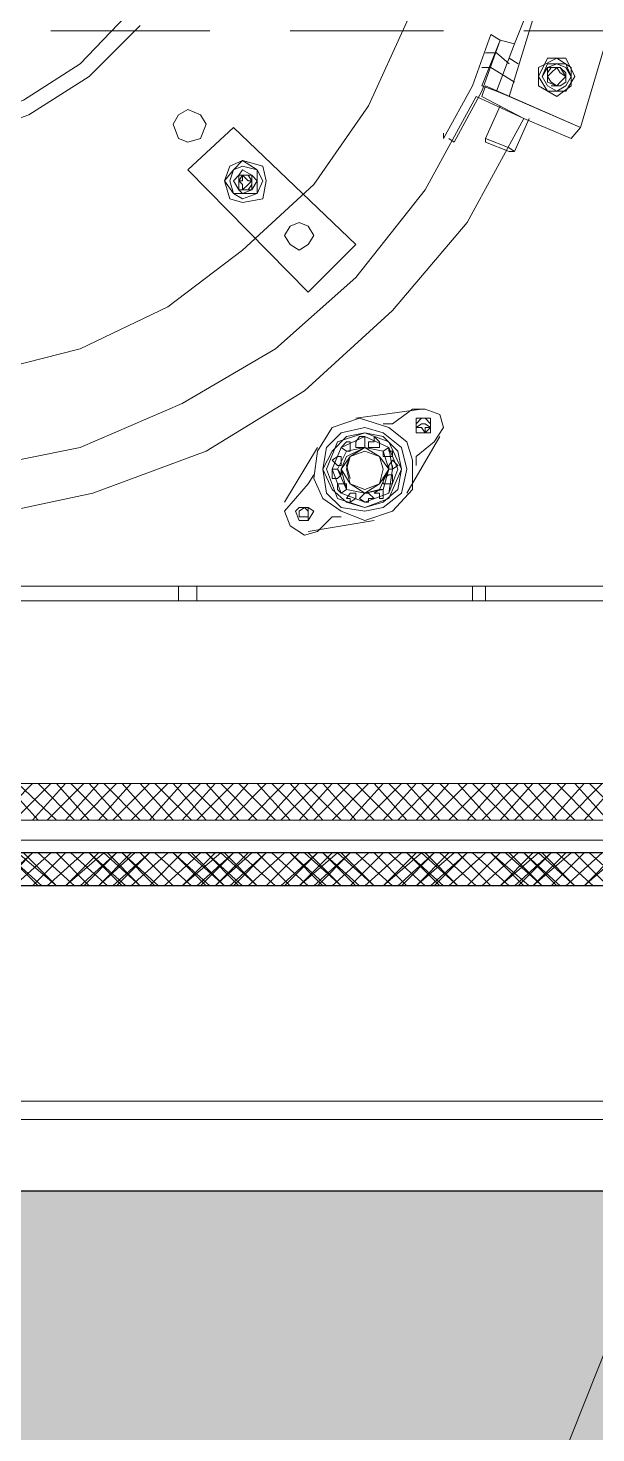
# Model space of a CAD drawing. Header units: millimetres. Extents: x 3220 to 226993, y 817 to 176024.
# Drawn here: x 199759 to 200208, y 145752 to 146864 of the extents above; entities that cross this region are included whole.
import ezdxf

# ---------------------------------------------------------------- set-up
doc = ezdxf.new("R2010")
doc.units = ezdxf.units.MM

# ---------------------------------------------------------------- blocks, each defined once
blk = doc.blocks.new('section b-c')
h = blk.add_hatch()
h.set_pattern_fill('AR-CONC', color=256, scale=3)
h.set_pattern_definition([(50, (0, 2000), (546.554, -47.817), [57.15, -628.65]), (355, (0, 2000), (-105.73, 573.17), [45.72, -502.922]), (100.4514, (45.55, 1996), (440.824, 525.353), [48.57, -534.271]), (46.1842, (0, 2152.4), (813.237, -126.127), [85.725, -942.975]), (96.6356, (67.8, 2141.9), (712.212, 742.278), [72.855, -801.407]), (351.184, (0, 2152.4), (712.212, 742.278), [68.58, -754.38]), (21, (76.2, 2114.3), (454.843, -306.7956), [57.15, -628.65]), (326, (76.2, 2114.3), (185.406, 552.564), [45.72, -502.92]), (71.4514, (114.1, 2088.73), (640.249, 245.768), [48.57, -534.27]), (37.5, (0, 2000), (9.2658, 253.6651), [0, -496.824, 0, -510.54, 0, -504.825]), (7.5, (0, 2000), (200.459, 300.5417), [0, -291.084, 0, -485.394, 0, -192.405]), (327.5, (-169.93, 2000), (406.7718, -17.1862), [0, -190.5, 0, -594.36, 0, -788.67]), (317.5, (-246.13, 2000), (444.3875, 76.2795), [0, -247.65, 0, -394.716, 0, -560.07])])
h.paths.add_polyline_path([(0, 9500), (-250, 9500), (-250, 5000), (0, 5000)])
h.paths.add_polyline_path([(250, 9500), (0, 9500), (0, 5000), (250, 5000)])
h.paths.add_polyline_path([(0, 10000), (-250, 10000), (-250, 9500), (0, 9500)])
h.paths.add_polyline_path([(3000, 10000), (0, 10000), (0, 9500), (250, 9500), (3000, 9500)])
h.paths.add_polyline_path([(6000, 10000), (3000, 10000), (3000, 9500), (6000, 9500)])
h.paths.add_polyline_path([(9000, 10000), (6000, 10000), (6000, 9500), (9000, 9500)])
h.paths.add_polyline_path([(12000, 10000), (9000, 10000), (9000, 9500), (12000, 9500)])
h.paths.add_polyline_path([(15000, 10000), (12000, 10000), (12000, 9500), (15000, 9500)])
h.paths.add_polyline_path([(24000, 10000), (15000, 10000), (15000, 9500), (15250, 9500), (17750, 9500), (24000, 9500)])
h.paths.add_polyline_path([(24000, 9500), (23750, 9500), (23750, 5000), (24000, 5000)])
h.paths.add_polyline_path([(24250, 9500), (24000, 9500), (24000, 5000), (24250, 5000)])
h.paths.add_polyline_path([(24250, 10000), (24000, 10000), (24000, 9500), (24250, 9500)])
blk.add_lwpolyline([(-250, 5000), (-250, 10000), (24250, 10000), (24250, 4000)])
blk = doc.blocks.new('ligne broyage L 2')
at = {"color": 7, "linetype": 'Continuous', "lineweight": 5, "true_color": 0x000007}
for points in [[(-195.3, 10661.1), (-154.8, 10620.6), (-107, 10590.2), (-55, 10571.4), (0, 10564.2), (56.4, 10571.4), (108.5, 10590.2), (156.2, 10620.6), (196.7, 10661.1)], [(-185.2, 10668.3), (-147.6, 10630.7), (-102.7, 10601.8), (-50.6, 10583), (0, 10580.1), (52.1, 10583), (104.2, 10601.8), (149, 10630.7), (185.2, 10668.3)], [(-432.5, 10813), (-425.3, 10739.2), (-406.5, 10664), (-373.2, 10597.4), (-328.4, 10535.2), (-277.7, 10483.2), (-214.1, 10438.3), (-147.6, 10405), (-73.8, 10386.2), (0, 10379), (75.2, 10386.2), (149, 10405), (218.4, 10438.3), (277.7, 10483.2), (334.2, 10535.2), (377.6, 10597.4), (407.9, 10664), (429.6, 10739.2), (436.9, 10813)], [(488.9, 10604.7), (522.2, 10713.2), (512.1, 10713.2)], [(478.8, 10609), (493.3, 10646.6), (504.9, 10675.6)], [(125.9, 10656.7), (251.7, 10656.7)], [(315.4, 10656.7), (436.9, 10656.7)], [(460, 10613.3), (474.5, 10653.9), (474.5, 10653.9)], [(467.2, 10609), (481.7, 10649.5), (474.5, 10653.9)], [(467.2, 10613.3), (481.7, 10649.5)], [(493.3, 10646.6), (478.8, 10609), (467.2, 10613.3)], [(481.7, 10649.5), (493.3, 10646.6)], [(500.5, 10656.7), (626.4, 10656.7)], [(478.8, 10639.4), (470.1, 10639.4)], [(488.9, 10630.7), (478.8, 10639.4)], [(488.9, 10635), (496.2, 10630.7), (496.2, 10630.7)], [(538.1, 10627.8), (526.6, 10635), (512.1, 10627.8)], [(512.1, 10613.3), (526.6, 10604.7), (538.1, 10613.3), (538.1, 10627.8), (526.6, 10635), (512.1, 10627.8)], [(533.8, 10635), (519.3, 10635), (512.1, 10620.6)], [(533.8, 10609), (541, 10620.6), (533.8, 10635)], [(467.2, 10627.8), (474.5, 10627.8)], [(474.5, 10627.8), (486.1, 10620.6)], [(512.1, 10627.8), (512.1, 10613.3), (526.6, 10604.7)], [(512.1, 10613.3), (512.1, 10627.8), (512.1, 10627.8)], [(522.2, 10613.3), (529.4, 10613.3), (533.8, 10616.2), (533.8, 10623.5), (529.4, 10627.8), (522.2, 10627.8), (519.3, 10623.5), (519.3, 10620.6)], [(538.1, 10627.8), (538.1, 10613.3), (526.6, 10604.7)], [(436.9, 10571.4), (460, 10613.3)], [(470.1, 10613.3), (467.2, 10604.7), (467.2, 10604.7)], [(545.4, 10580.1), (470.1, 10613.3)], [(486.1, 10620.6), (493.3, 10616.2)], [(533.8, 10609), (519.3, 10609), (512.1, 10620.6)], [(63.6, 10309.6), (149, 10326.9), (230, 10361.6), (303.8, 10405), (367.4, 10461.5), (422.4, 10530.9), (462.9, 10604.7), (500.5, 10587.3)], [(441.2, 10571.4), (445.5, 10568.5), (467.2, 10609)], [(538.1, 10571.4), (500.5, 10587.3), (467.2, 10604.7)], [(478.8, 10609), (488.9, 10604.7)], [(470.1, 10568.5), (470.1, 10571.4), (481.7, 10597.4)], [(70.9, 10272), (159.1, 10290.8), (248.8, 10324), (326.9, 10371.8), (396.4, 10435.4), (455.7, 10504.9), (500.5, 10587.3)], [(234.3, 10546.8), (270.5, 10580.1), (367.4, 10487.5)], [(488.9, 10561.3), (493.3, 10561.3), (504.9, 10587.3)], [(538.1, 10571.4), (545.4, 10580.1), (545.4, 10580.1)], [(436.9, 10571.4), (436.9, 10575.7)], [(470.1, 10571.4), (488.9, 10564.2), (493.3, 10561.3)], [(488.9, 10561.3), (470.1, 10568.5), (470.1, 10568.5)], [(234.3, 10546.8), (329.8, 10449.9), (329.8, 10449.9)], [(277.7, 10530.9), (282.1, 10530.9), (285, 10535.2), (285, 10538.1), (282.1, 10542.5), (277.7, 10542.5), (274.9, 10538.1), (274.9, 10535.2)], [(329.8, 10449.9), (367.4, 10487.5), (367.4, 10487.5)], [(367.4, 10350.1), (419.5, 10357.3)], [(429.6, 10331.3), (436.9, 10342.8), (434, 10353), (422.4, 10357.3), (412.3, 10357.3), (396.4, 10345.7)], [(393.5, 10342.8), (370.3, 10350.1), (348.6, 10342.8), (337.1, 10324), (334.2, 10302.3)], [(389.1, 10345.7), (396.4, 10345.7)], [(419.5, 10338.5), (422.4, 10338.5), (426.7, 10342.8), (426.7, 10345.7), (422.4, 10350.1), (419.5, 10350.1), (415.2, 10345.7), (415.2, 10342.8)], [(374.7, 10335.6), (370.3, 10335.6), (367.4, 10331.3)], [(374.7, 10331.3), (374.7, 10335.6), (374.7, 10335.6)], [(386.2, 10331.3), (381.9, 10335.6), (381.9, 10331.3)], [(412.3, 10316.8), (407.9, 10331.3), (393.5, 10342.8)], [(434, 10335.6), (407.9, 10290.8)], [(311, 10283.5), (337.1, 10326.9)], [(363.1, 10331.3), (360.2, 10331.3), (355.9, 10326.9)], [(355.9, 10326.9), (360.2, 10324), (360.2, 10324)], [(360.2, 10324), (363.1, 10324), (363.1, 10326.9)], [(363.1, 10326.9), (363.1, 10331.3), (363.1, 10331.3)], [(363.1, 10326.9), (363.1, 10331.3), (363.1, 10331.3)], [(367.4, 10331.3), (367.4, 10326.9), (367.4, 10326.9)], [(367.4, 10326.9), (374.7, 10326.9), (374.7, 10326.9)], [(374.7, 10326.9), (374.7, 10331.3), (374.7, 10331.3)], [(381.9, 10331.3), (377.6, 10331.3), (377.6, 10326.9)], [(377.6, 10326.9), (386.2, 10326.9), (386.2, 10326.9)], [(386.2, 10326.9), (386.2, 10331.3)], [(386.2, 10326.9), (386.2, 10331.3)], [(393.5, 10326.9), (389.1, 10324), (389.1, 10324)], [(389.1, 10324), (389.1, 10319.7), (393.5, 10319.7)], [(396.4, 10324), (393.5, 10324), (393.5, 10326.9)], [(396.4, 10319.7), (396.4, 10324)], [(429.6, 10331.3), (415.2, 10319.7)], [(353, 10319.7), (348.6, 10316.8), (348.6, 10316.8)], [(348.6, 10316.8), (353, 10312.5), (355.9, 10312.5)], [(355.9, 10319.7), (353, 10319.7), (353, 10319.7)], [(355.9, 10316.8), (355.9, 10319.7), (355.9, 10319.7)], [(355.9, 10312.5), (355.9, 10316.8), (355.9, 10316.8)], [(355.9, 10276.3), (374.7, 10269.1), (396.4, 10276.3), (412.3, 10293.7), (412.3, 10316.8)], [(363.1, 10319.7), (360.2, 10312.5), (363.1, 10302.3)], [(393.5, 10319.7), (396.4, 10319.7), (396.4, 10319.7)], [(396.4, 10316.8), (393.5, 10312.5), (393.5, 10312.5)], [(400.7, 10312.5), (396.4, 10309.6), (393.5, 10309.6)], [(393.5, 10312.5), (393.5, 10309.6), (393.5, 10309.6)], [(400.7, 10312.5), (396.4, 10316.8)], [(396.4, 10309.6), (396.4, 10312.5), (396.4, 10312.5)], [(415.2, 10319.7), (415.2, 10312.5), (415.2, 10312.5)], [(329.8, 10298), (334.2, 10305.2)], [(334.2, 10302.3), (341.4, 10286.4), (355.9, 10276.3)], [(348.6, 10309.6), (348.6, 10302.3), (348.6, 10302.3)], [(353, 10309.6), (348.6, 10309.6), (348.6, 10309.6)], [(348.6, 10302.3), (353, 10302.3), (355.9, 10305.2)], [(355.9, 10305.2), (353, 10309.6), (353, 10309.6)], [(355.9, 10305.2), (355.9, 10309.6), (355.9, 10309.6)], [(393.5, 10305.2), (389.1, 10302.3), (389.1, 10298)], [(396.4, 10302.3), (396.4, 10305.2), (393.5, 10305.2)], [(396.4, 10302.3), (396.4, 10305.2), (396.4, 10305.2)], [(396.4, 10298), (396.4, 10302.3), (396.4, 10302.3)], [(329.8, 10298), (319.7, 10286.4), (311, 10276.3), (315.4, 10264.7), (326.9, 10257.5), (337.1, 10260.4), (348.6, 10272)], [(353, 10298), (353, 10293.7), (355.9, 10290.8)], [(355.9, 10298), (353, 10298), (353, 10298)], [(360.2, 10293.7), (360.2, 10298), (355.9, 10298)], [(360.2, 10293.7), (355.9, 10290.8), (355.9, 10290.8)], [(360.2, 10293.7), (360.2, 10298), (360.2, 10298)], [(363.1, 10290.8), (360.2, 10286.4), (360.2, 10286.4)], [(367.4, 10290.8), (363.1, 10290.8), (363.1, 10290.8)], [(367.4, 10286.4), (367.4, 10290.8), (367.4, 10290.8)], [(367.4, 10286.4), (367.4, 10290.8)], [(374.7, 10290.8), (370.3, 10286.4), (374.7, 10283.5)], [(377.6, 10290.8), (374.7, 10290.8), (374.7, 10290.8)], [(381.9, 10286.4), (377.6, 10290.8), (377.6, 10290.8)], [(389.1, 10293.7), (386.2, 10293.7), (381.9, 10290.8)], [(381.9, 10290.8), (386.2, 10290.8), (386.2, 10286.4)], [(386.2, 10286.4), (389.1, 10286.4), (389.1, 10290.8)], [(389.1, 10298), (396.4, 10298), (396.4, 10298)], [(389.1, 10290.8), (389.1, 10293.7), (389.1, 10293.7)], [(389.1, 10290.8), (389.1, 10293.7), (389.1, 10293.7)], [(326.9, 10269.1), (329.8, 10269.1), (329.8, 10279.2), (326.9, 10279.2), (322.6, 10276.3), (322.6, 10272)], [(360.2, 10286.4), (363.1, 10286.4), (363.1, 10283.5), (367.4, 10286.4)], [(374.7, 10283.5), (377.6, 10283.5), (377.6, 10286.4)], [(377.6, 10286.4), (381.9, 10286.4)], [(381.9, 10269.1), (329.8, 10260.4)], [(355.9, 10272), (348.6, 10272)], [(-698.7, 10217), (700.1, 10217)], [(227.1, 10217), (227.1, 10205.4)], [(241.6, 10205.4), (241.6, 10217)], [(460, 10217), (460, 10205.4)], [(470.1, 10205.4), (470.1, 10217)], [(-698.7, 10205.4), (700.1, 10205.4)], [(-724.7, 10060.8), (726.2, 10060.8)], [(82.5, 10031.8), (111.4, 10060.8)], [(115.7, 10031.8), (89.7, 10060.8)], [(96.9, 10031.8), (125.9, 10060.8)], [(130.2, 10031.8), (99.8, 10060.8)], [(111.4, 10031.8), (137.4, 10060.8)], [(144.7, 10031.8), (115.7, 10060.8)], [(123, 10031.8), (151.9, 10060.8)], [(156.2, 10031.8), (130.2, 10060.8)], [(137.4, 10031.8), (163.5, 10060.8)], [(170.7, 10031.8), (141.8, 10060.8)], [(149, 10031.8), (177.9, 10060.8)], [(182.3, 10031.8), (156.2, 10060.8)], [(163.5, 10031.8), (189.5, 10060.8)], [(196.7, 10031.8), (167.8, 10060.8)], [(175, 10031.8), (204, 10060.8)], [(208.3, 10031.8), (182.3, 10060.8)], [(189.5, 10031.8), (218.4, 10060.8)], [(222.8, 10031.8), (196.7, 10060.8)], [(204, 10031.8), (230, 10060.8)], [(237.2, 10031.8), (208.3, 10060.8)], [(215.5, 10031.8), (244.5, 10060.8)], [(248.8, 10031.8), (222.8, 10060.8)], [(230, 10031.8), (256, 10060.8)], [(263.3, 10031.8), (234.3, 10060.8)], [(241.6, 10031.8), (270.5, 10060.8)], [(274.9, 10031.8), (248.8, 10060.8)], [(256, 10031.8), (282.1, 10060.8)], [(289.3, 10031.8), (260.4, 10060.8)], [(267.6, 10031.8), (296.5, 10060.8)], [(303.8, 10031.8), (274.9, 10060.8)], [(282.1, 10031.8), (311, 10060.8)], [(315.4, 10031.8), (289.3, 10060.8)], [(296.5, 10031.8), (322.6, 10060.8)], [(329.8, 10031.8), (300.9, 10060.8)], [(308.1, 10031.8), (337.1, 10060.8)], [(341.4, 10031.8), (315.4, 10060.8)], [(322.6, 10031.8), (348.6, 10060.8)], [(355.9, 10031.8), (326.9, 10060.8)], [(334.2, 10031.8), (363.1, 10060.8)], [(367.4, 10031.8), (341.4, 10060.8)], [(348.6, 10031.8), (377.6, 10060.8)], [(381.9, 10031.8), (353, 10060.8)], [(363.1, 10031.8), (389.1, 10060.8)], [(396.4, 10031.8), (367.4, 10060.8)], [(374.7, 10031.8), (403.6, 10060.8)], [(407.9, 10031.8), (381.9, 10060.8)], [(389.1, 10031.8), (415.2, 10060.8)], [(422.4, 10031.8), (393.5, 10060.8)], [(400.7, 10031.8), (429.6, 10060.8)], [(434, 10031.8), (407.9, 10060.8)], [(415.2, 10031.8), (441.2, 10060.8)], [(448.4, 10031.8), (419.5, 10060.8)], [(426.7, 10031.8), (455.7, 10060.8)], [(462.9, 10031.8), (434, 10060.8)], [(441.2, 10031.8), (470.1, 10060.8)], [(474.5, 10031.8), (448.4, 10060.8)], [(455.7, 10031.8), (481.7, 10060.8)], [(488.9, 10031.8), (460, 10060.8)], [(467.2, 10031.8), (496.2, 10060.8)], [(500.5, 10031.8), (474.5, 10060.8)], [(481.7, 10031.8), (507.7, 10060.8)], [(515, 10031.8), (486.1, 10060.8)], [(493.3, 10031.8), (522.2, 10060.8)], [(526.6, 10031.8), (500.5, 10060.8)], [(507.7, 10031.8), (533.8, 10060.8)], [(541, 10031.8), (512.1, 10060.8)], [(522.2, 10031.8), (548.3, 10060.8)], [(555.5, 10031.8), (526.6, 10060.8)], [(533.8, 10031.8), (562.7, 10060.8)], [(567.1, 10031.8), (541, 10060.8)], [(548.3, 10031.8), (574.3, 10060.8)], [(581.5, 10031.8), (552.6, 10060.8)], [(-1084.9, 10015.9), (1084.9, 10015.9)], [(-658.2, 10005.8), (415.2, 10005.8)], [(659.6, 10005.8), (-413.7, 10005.8)], [(82.5, 9979.7), (111.4, 10005.8)], [(85.3, 9979.7), (111.4, 10005.8)], [(118.6, 9979.7), (89.7, 10005.8)], [(115.7, 9979.7), (89.7, 10005.8)], [(96.9, 9979.7), (125.9, 10005.8)], [(96.9, 9979.7), (125.9, 10005.8)], [(130.2, 9979.7), (99.8, 10005.8)], [(130.2, 9979.7), (104.2, 10005.8)], [(111.4, 9979.7), (137.4, 10005.8)], [(111.4, 9979.7), (137.4, 10005.8)], [(144.7, 9979.7), (115.7, 10005.8)], [(144.7, 9979.7), (115.7, 10005.8)], [(123, 9979.7), (151.9, 10005.8)], [(123, 9979.7), (151.9, 10005.8)], [(156.2, 9979.7), (130.2, 10005.8)], [(156.2, 9979.7), (130.2, 10005.8)], [(137.4, 9979.7), (167.8, 10005.8)], [(137.4, 9979.7), (163.5, 10005.8)], [(170.7, 9979.7), (141.8, 10005.8)], [(170.7, 9979.7), (141.8, 10005.8)], [(149, 9979.7), (177.9, 10005.8)], [(151.9, 9979.7), (177.9, 10005.8)], [(185.2, 9979.7), (156.2, 10005.8)], [(182.3, 9979.7), (156.2, 10005.8)], [(163.5, 9979.7), (192.4, 10005.8)], [(163.5, 9979.7), (189.5, 10005.8)], [(196.7, 9979.7), (167.8, 10005.8)], [(196.7, 9979.7), (170.7, 10005.8)], [(175, 9979.7), (204, 10005.8)], [(177.9, 9979.7), (204, 10005.8)], [(211.2, 9979.7), (182.3, 10005.8)], [(208.3, 9979.7), (182.3, 10005.8)], [(189.5, 9979.7), (218.4, 10005.8)], [(189.5, 9979.7), (218.4, 10005.8)], [(222.8, 9979.7), (196.7, 10005.8)], [(222.8, 9979.7), (196.7, 10005.8)], [(204, 9979.7), (230, 10005.8)], [(204, 9979.7), (230, 10005.8)], [(237.2, 9979.7), (208.3, 10005.8)], [(237.2, 9979.7), (208.3, 10005.8)], [(215.5, 9979.7), (244.5, 10005.8)], [(215.5, 9979.7), (244.5, 10005.8)], [(251.7, 9979.7), (222.8, 10005.8)], [(248.8, 9979.7), (222.8, 10005.8)], [(230, 9979.7), (260.4, 10005.8)], [(230, 9979.7), (256, 10005.8)], [(263.3, 9979.7), (234.3, 10005.8)], [(263.3, 9979.7), (237.2, 10005.8)], [(241.6, 9979.7), (270.5, 10005.8)], [(244.5, 9979.7), (270.5, 10005.8)], [(277.7, 9979.7), (248.8, 10005.8)], [(274.9, 9979.7), (248.8, 10005.8)], [(256, 9979.7), (285, 10005.8)], [(256, 9979.7), (282.1, 10005.8)], [(289.3, 9979.7), (260.4, 10005.8)], [(289.3, 9979.7), (263.3, 10005.8)], [(267.6, 9979.7), (296.5, 10005.8)], [(270.5, 9979.7), (296.5, 10005.8)], [(303.8, 9979.7), (274.9, 10005.8)], [(303.8, 9979.7), (274.9, 10005.8)], [(282.1, 9979.7), (311, 10005.8)], [(282.1, 9979.7), (311, 10005.8)], [(315.4, 9979.7), (289.3, 10005.8)], [(315.4, 9979.7), (289.3, 10005.8)], [(296.5, 9979.7), (322.6, 10005.8)], [(296.5, 9979.7), (322.6, 10005.8)], [(329.8, 9979.7), (300.9, 10005.8)], [(329.8, 9979.7), (300.9, 10005.8)], [(308.1, 9979.7), (337.1, 10005.8)], [(311, 9979.7), (337.1, 10005.8)], [(344.3, 9979.7), (315.4, 10005.8)], [(341.4, 9979.7), (315.4, 10005.8)], [(322.6, 9979.7), (353, 10005.8)], [(322.6, 9979.7), (348.6, 10005.8)], [(355.9, 9979.7), (326.9, 10005.8)], [(355.9, 9979.7), (329.8, 10005.8)], [(334.2, 9979.7), (363.1, 10005.8)], [(337.1, 9979.7), (363.1, 10005.8)], [(370.3, 9979.7), (341.4, 10005.8)], [(367.4, 9979.7), (341.4, 10005.8)], [(348.6, 9979.7), (377.6, 10005.8)], [(348.6, 9979.7), (377.6, 10005.8)], [(381.9, 9979.7), (353, 10005.8)], [(381.9, 9979.7), (355.9, 10005.8)], [(363.1, 9979.7), (389.1, 10005.8)], [(363.1, 9979.7), (389.1, 10005.8)], [(396.4, 9979.7), (367.4, 10005.8)], [(396.4, 9979.7), (367.4, 10005.8)], [(374.7, 9979.7), (403.6, 10005.8)], [(374.7, 9979.7), (403.6, 10005.8)], [(407.9, 9979.7), (381.9, 10005.8)], [(407.9, 9979.7), (381.9, 10005.8)], [(389.1, 9979.7), (419.5, 10005.8)], [(389.1, 9979.7), (415.2, 10005.8)], [(422.4, 9979.7), (393.5, 10005.8)], [(422.4, 9979.7), (393.5, 10005.8)], [(400.7, 9979.7), (429.6, 10005.8)], [(403.6, 9979.7), (429.6, 10005.8)], [(436.9, 9979.7), (407.9, 10005.8)], [(434, 9979.7), (407.9, 10005.8)], [(415.2, 9979.7), (445.5, 10005.8)], [(415.2, 9979.7), (441.2, 10005.8)], [(448.4, 9979.7), (419.5, 10005.8)], [(448.4, 9979.7), (422.4, 10005.8)], [(426.7, 9979.7), (455.7, 10005.8)], [(429.6, 9979.7), (455.7, 10005.8)], [(462.9, 9979.7), (434, 10005.8)], [(462.9, 9979.7), (434, 10005.8)], [(441.2, 9979.7), (470.1, 10005.8)], [(441.2, 9979.7), (470.1, 10005.8)], [(474.5, 9979.7), (448.4, 10005.8)], [(474.5, 9979.7), (448.4, 10005.8)], [(455.7, 9979.7), (481.7, 10005.8)], [(455.7, 9979.7), (481.7, 10005.8)], [(488.9, 9979.7), (460, 10005.8)], [(488.9, 9979.7), (460, 10005.8)], [(467.2, 9979.7), (496.2, 10005.8)], [(467.2, 9979.7), (496.2, 10005.8)], [(504.9, 9979.7), (474.5, 10005.8)], [(500.5, 9979.7), (474.5, 10005.8)], [(481.7, 9979.7), (512.1, 10005.8)], [(481.7, 9979.7), (507.7, 10005.8)], [(515, 9979.7), (486.1, 10005.8)], [(515, 9979.7), (488.9, 10005.8)], [(493.3, 9979.7), (522.2, 10005.8)], [(496.2, 9979.7), (522.2, 10005.8)], [(529.4, 9979.7), (500.5, 10005.8)], [(526.6, 9979.7), (500.5, 10005.8)], [(507.7, 9979.7), (538.1, 10005.8)], [(507.7, 9979.7), (533.8, 10005.8)], [(541, 9979.7), (512.1, 10005.8)], [(541, 9979.7), (515, 10005.8)], [(522.2, 9979.7), (548.3, 10005.8)], [(522.2, 9979.7), (548.3, 10005.8)], [(555.5, 9979.7), (526.6, 10005.8)], [(555.5, 9979.7), (526.6, 10005.8)], [(533.8, 9979.7), (562.7, 10005.8)], [(533.8, 9979.7), (562.7, 10005.8)], [(567.1, 9979.7), (541, 10005.8)], [(567.1, 9979.7), (541, 10005.8)], [(548.3, 9979.7), (578.6, 10005.8)], [(548.3, 9979.7), (574.3, 10005.8)], [(581.5, 9979.7), (552.6, 10005.8)], [(581.5, 9979.7), (552.6, 10005.8)], [(-743.5, 9979.7), (745, 9979.7)], [(-1084.9, 9809.1), (1084.9, 9809.1), (1084.9, 9809.1)], [(92.6, 8424.7), (637.9, 9794.6)], [(-743.5, 9738.2), (745, 9738.2)]]:
    blk.add_lwpolyline(points, dxfattribs=at)
for points in [[(545.4, 10580.1), (488.9, 10604.7), (522.2, 10713.2), (581.5, 10701.6)], [(538.1, 10620.6), (533.8, 10627.8), (526.6, 10630.7), (519.3, 10627.8), (515, 10620.6), (519.3, 10613.3), (526.6, 10609), (533.8, 10613.3)], [(538.1, 10620.6), (533.8, 10627.8), (526.6, 10630.7), (519.3, 10627.8), (515, 10620.6), (519.3, 10613.3), (526.6, 10609), (533.8, 10613.3)], [(538.1, 10620.6), (533.8, 10630.7), (519.3, 10630.7), (515, 10620.6), (519.3, 10613.3), (526.6, 10609), (533.8, 10613.3)], [(533.8, 10620.6), (529.4, 10627.8), (519.3, 10627.8), (519.3, 10616.2), (526.6, 10613.3), (529.4, 10616.2)], [(533.8, 10620.6), (529.4, 10623.5), (526.6, 10627.8), (522.2, 10623.5), (519.3, 10620.6), (522.2, 10616.2), (526.6, 10613.3), (529.4, 10616.2)], [(248.8, 10583), (244.5, 10590.2), (234.3, 10594.5), (227.1, 10590.2), (222.8, 10583), (227.1, 10571.4), (234.3, 10568.5), (244.5, 10571.4)], [(293.7, 10538.1), (289.3, 10546.8), (277.7, 10554), (270.5, 10546.8), (263.3, 10538.1), (270.5, 10528), (277.7, 10523.7), (289.3, 10528)], [(296.5, 10538.1), (293.7, 10549.7), (277.7, 10554), (267.6, 10549.7), (263.3, 10538.1), (267.6, 10523.7), (277.7, 10520.8), (293.7, 10523.7), (296.5, 10538.1), (293.7, 10549.7), (277.7, 10554), (267.6, 10549.7), (263.3, 10538.1), (267.6, 10523.7), (277.7, 10520.8), (293.7, 10523.7)], [(289.3, 10538.1), (289.3, 10546.8), (277.7, 10549.7), (270.5, 10546.8), (267.6, 10538.1), (270.5, 10528), (289.3, 10528)], [(289.3, 10538.1), (289.3, 10546.8), (277.7, 10549.7), (270.5, 10546.8), (267.6, 10538.1), (270.5, 10528), (289.3, 10528)], [(289.3, 10538.1), (285, 10542.5), (277.7, 10546.8), (274.9, 10542.5), (270.5, 10538.1), (274.9, 10530.9), (277.7, 10528), (285, 10530.9), (289.3, 10538.1), (289.3, 10546.8), (277.7, 10549.7), (270.5, 10546.8), (267.6, 10538.1), (270.5, 10528), (289.3, 10528)], [(285, 10538.1), (282.1, 10538.1), (277.7, 10542.5), (277.7, 10538.1), (274.9, 10538.1), (277.7, 10535.2), (277.7, 10530.9), (282.1, 10535.2), (285, 10538.1), (285, 10542.5), (274.9, 10542.5), (274.9, 10530.9), (285, 10530.9)], [(285, 10538.1), (282.1, 10538.1), (277.7, 10542.5), (277.7, 10538.1), (274.9, 10538.1), (277.7, 10535.2), (277.7, 10530.9), (282.1, 10535.2)], [(334.2, 10494.7), (329.8, 10502), (322.6, 10504.9), (315.4, 10502), (311, 10494.7), (315.4, 10487.5), (322.6, 10483.2), (329.8, 10487.5)], [(426.7, 10342.8), (426.7, 10350.1), (415.2, 10350.1), (415.2, 10338.5), (426.7, 10338.5)], [(426.7, 10342.8), (422.4, 10345.7), (419.5, 10345.7), (415.2, 10342.8), (419.5, 10342.8), (422.4, 10338.5), (422.4, 10342.8)], [(407.9, 10309.6), (403.6, 10326.9), (389.1, 10338.5), (374.7, 10342.8), (355.9, 10338.5), (344.3, 10326.9), (341.4, 10309.6), (344.3, 10290.8), (355.9, 10279.2), (374.7, 10276.3), (389.1, 10279.2), (403.6, 10290.8)], [(407.9, 10309.6), (403.6, 10326.9), (389.1, 10338.5), (374.7, 10342.8), (355.9, 10338.5), (344.3, 10326.9), (341.4, 10309.6), (344.3, 10290.8), (355.9, 10279.2), (374.7, 10276.3), (389.1, 10279.2), (403.6, 10290.8)], [(403.6, 10309.6), (400.7, 10324), (389.1, 10335.6), (374.7, 10338.5), (360.2, 10335.6), (348.6, 10324), (341.4, 10309.6), (348.6, 10293.7), (360.2, 10283.5), (374.7, 10279.2), (389.1, 10283.5), (400.7, 10293.7)], [(403.6, 10309.6), (393.5, 10331.3), (374.7, 10338.5), (353, 10331.3), (344.3, 10309.6), (353, 10286.4), (374.7, 10279.2), (393.5, 10286.4)], [(396.4, 10309.6), (393.5, 10326.9), (374.7, 10335.6), (355.9, 10326.9), (348.6, 10309.6), (355.9, 10290.8), (374.7, 10283.5), (393.5, 10290.8)], [(400.7, 10309.6), (393.5, 10326.9), (374.7, 10335.6), (355.9, 10326.9), (348.6, 10309.6), (355.9, 10290.8), (374.7, 10283.5), (393.5, 10290.8)], [(393.5, 10309.6), (389.1, 10324), (374.7, 10326.9), (360.2, 10324), (353, 10309.6), (360.2, 10293.7), (374.7, 10290.8), (389.1, 10293.7), (393.5, 10309.6), (389.1, 10324), (374.7, 10326.9), (360.2, 10324), (353, 10309.6), (360.2, 10293.7), (374.7, 10290.8), (389.1, 10293.7)], [(393.5, 10309.6), (386.2, 10319.7), (374.7, 10326.9), (363.1, 10319.7), (355.9, 10309.6), (363.1, 10298), (374.7, 10290.8), (386.2, 10298)], [(393.5, 10309.6), (386.2, 10319.7), (374.7, 10326.9), (360.2, 10319.7), (355.9, 10309.6), (360.2, 10293.7), (374.7, 10290.8), (386.2, 10293.7)], [(389.1, 10309.6), (386.2, 10319.7), (374.7, 10324), (363.1, 10319.7), (360.2, 10309.6), (363.1, 10298), (374.7, 10293.7), (386.2, 10298)], [(334.2, 10276.3), (329.8, 10279.2), (322.6, 10279.2), (319.7, 10276.3), (322.6, 10269.1), (329.8, 10269.1)], [(329.8, 10276.3), (326.9, 10279.2), (322.6, 10276.3), (322.6, 10272), (329.8, 10272)]]:
    blk.add_lwpolyline(points, close=True, dxfattribs=at)
at = {"color": 7, "linetype": 'Continuous', "lineweight": 15, "true_color": 0x000007}
for points in [[(-698.7, 10205.4), (700.1, 10205.4)], [(-651, 10205.4), (652.4, 10205.4)], [(1084.9, 10031.8), (-1084.9, 10031.8)], [(-724.7, 10005.8), (726.2, 10005.8), (726.2, 10005.8)], [(-1084.9, 9794.6), (1084.9, 9794.6)], [(671.2, 9794.6), (-669.8, 9794.6), (-669.8, 9794.6)]]:
    blk.add_lwpolyline(points, dxfattribs=at)
at = {"color": 1, "linetype": 'Continuous', "lineweight": 5, "true_color": 0x000001}
for points in [[(-658.2, 10060.8), (415.2, 10060.8), (415.2, 10060.8)], [(-743.5, 10031.8), (745, 10031.8), (745, 10031.8)]]:
    blk.add_lwpolyline(points, dxfattribs=at)
at = {"color": 7, "linetype": 'Continuous', "lineweight": -2, "true_color": 0x000007}
for points in [[(726.2, 10005.8), (-724.7, 10005.8), (-724.7, 10005.8)], [(745, 9979.7), (-743.5, 9979.7), (-743.5, 9979.7)]]:
    blk.add_lwpolyline(points, dxfattribs=at)

msp = doc.modelspace()

# ---------------------------------------------------------------- block references
at = {"color": 2}
msp.add_blockref('section b-c', (190650.8, 135943.7), dxfattribs=at)
msp.add_blockref('ligne broyage L 2', (199650.8, 136205.5))

doc.saveas('drawing.dxf')
